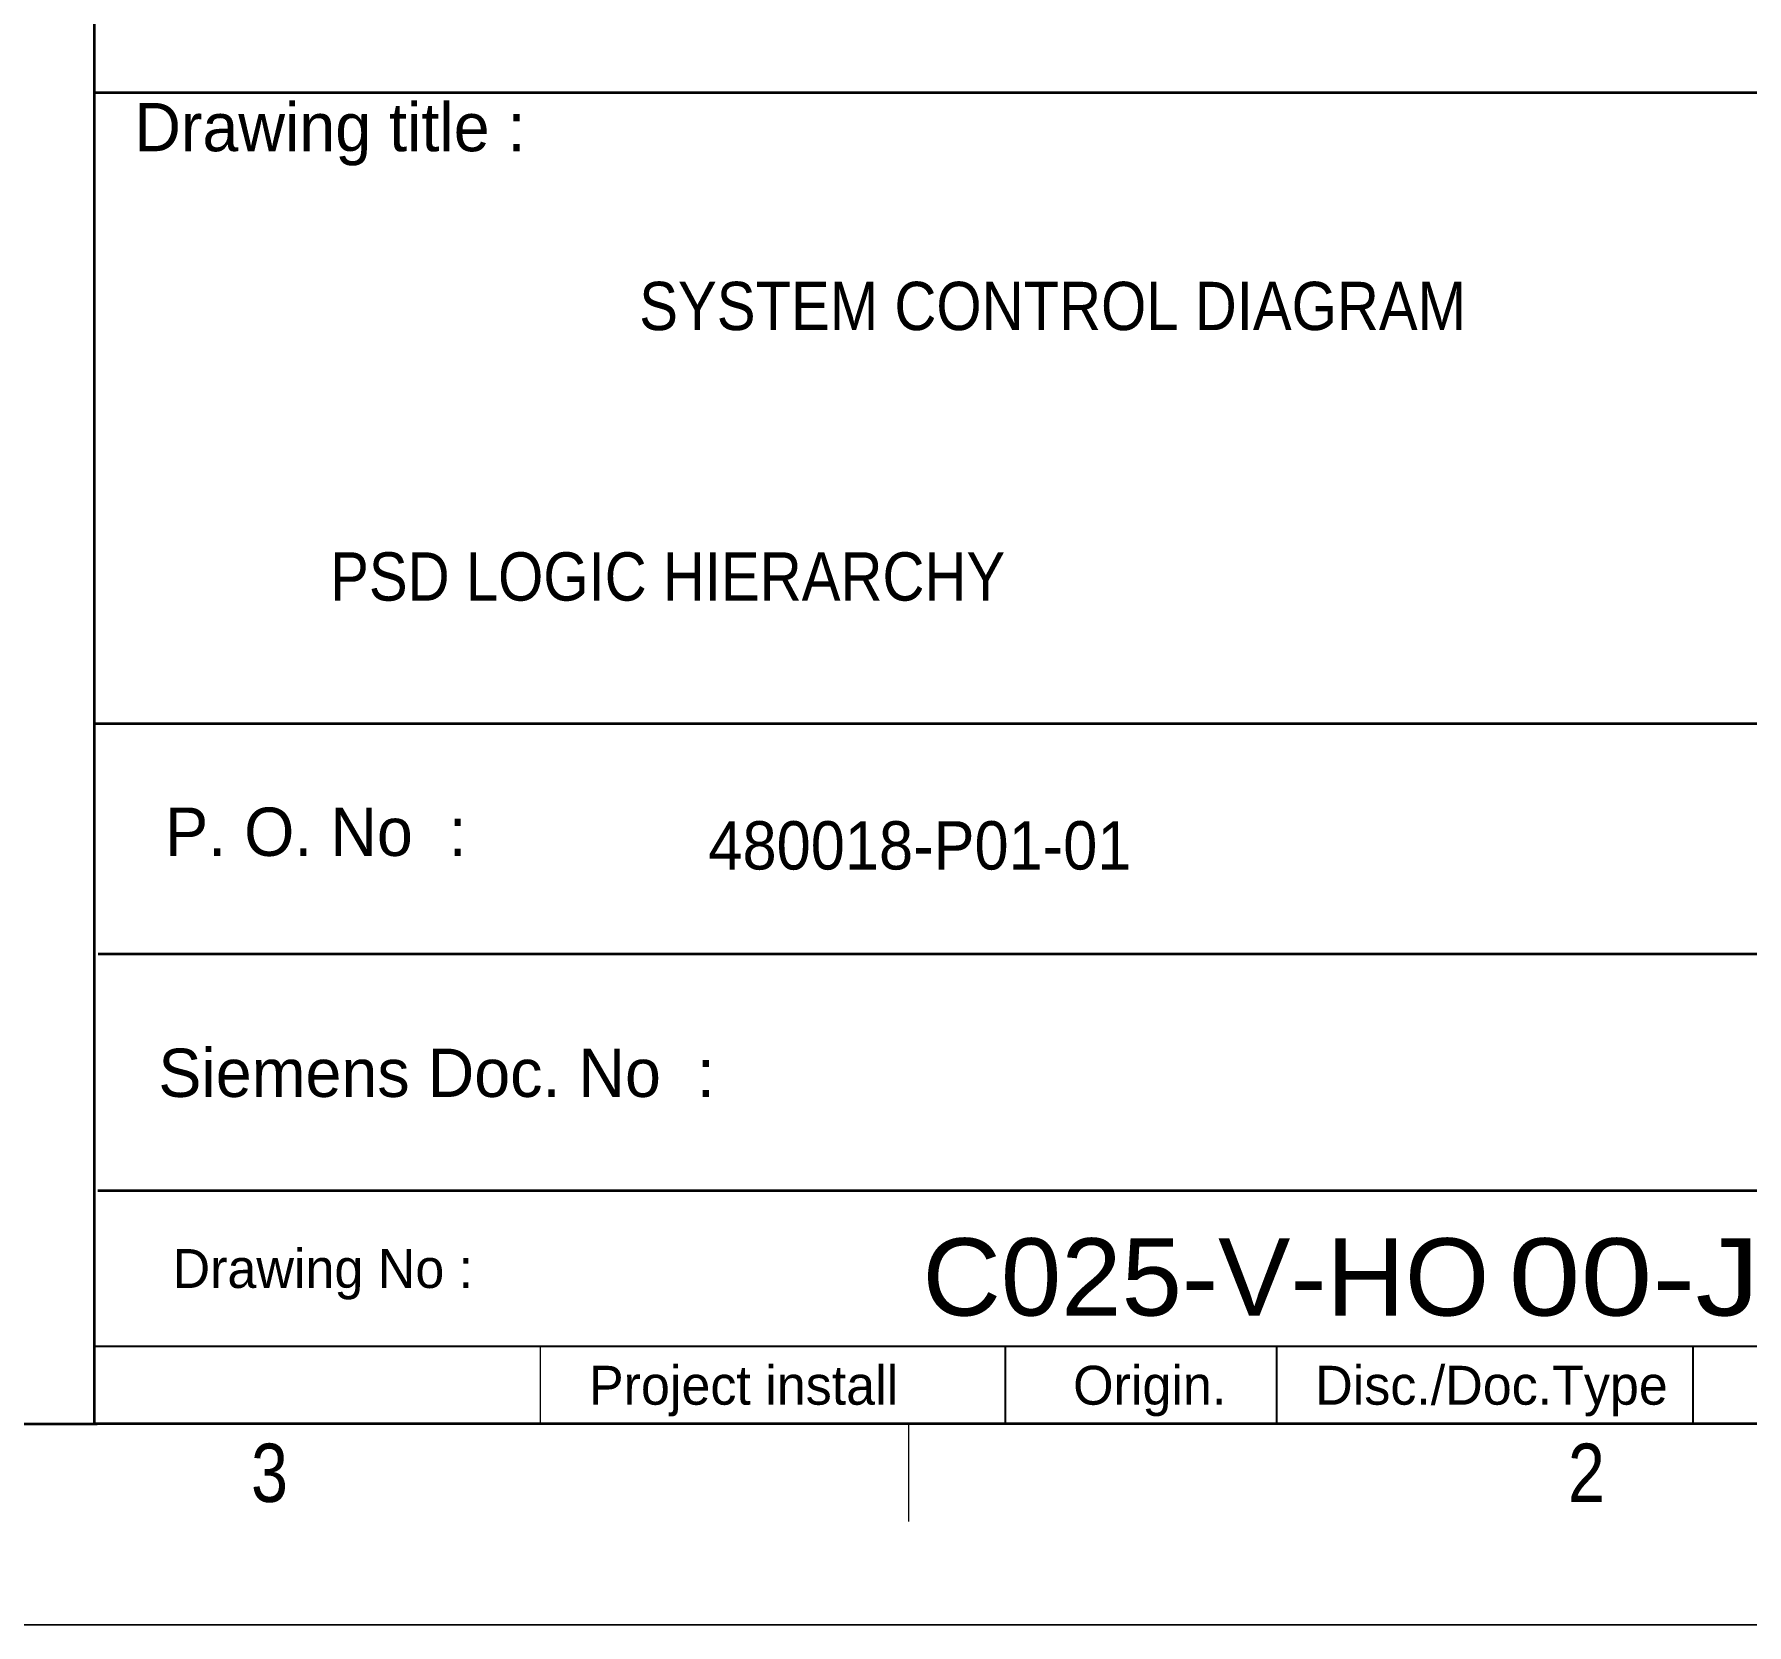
# Model space of a CAD drawing. Header units: millimetres. Extents: x 2 to 843, y -2 to 592.
# Drawn here: x 647.3 to 736, y -1.5 to 80.8 of the extents above; entities that cross this region are included whole.
import ezdxf
from ezdxf.enums import TextEntityAlignment as Align

# ---------------------------------------------------------------- set-up
doc = ezdxf.new("R2010")
doc.units = ezdxf.units.MM
for name, color, linetype, lineweight in [('1', 7, 'Continuous', 13), ('12', 7, 'Continuous', 25), ('9', 7, 'Continuous', 13)]:
    doc.layers.add(name, color=color, linetype=linetype, lineweight=lineweight)
doc.layers.add('2', color=7, linetype='Continuous')

msp = doc.modelspace()

# ---------------------------------------------------------------- linework, layer by layer
at = {"layer": '1', "lineweight": 35}
for p, q in [((830.926, 77.769), (650.514, 77.769)), ((790.197, 45.127), (650.463, 45.127)), ((790.982, 33.193), (650.638, 33.194)), ((830.916, 20.96), (650.613, 20.96)), ((650.591, 8.879), (11.974, 8.879))]:
    msp.add_line(p, q, dxfattribs=at)
at = {"layer": '1', "lineweight": 25}
for p, q in [((650.464, 12.906), (830.926, 12.906)), ((697.59, 12.906), (697.59, 8.879)), ((697.59, 12.906), (697.59, 8.879)), ((711.623, 12.906), (711.623, 8.879)), ((733.174, 12.906), (733.174, 8.879))]:
    msp.add_line(p, q, dxfattribs=at)
at = {"layer": '1'}
for p, q in [((673.533, 8.879), (673.533, 12.906)), ((692.578, 8.879), (692.578, 3.845))]:
    msp.add_line(p, q, dxfattribs=at)
at = {"layer": '1', "lineweight": 35}
msp.add_lwpolyline([(650.451, 82.726), (830.912, 82.726), (830.912, 8.903), (650.451, 8.903)], close=True, dxfattribs=at)
at = {"layer": '12', "lineweight": 13}
msp.add_lwpolyline([(1.641, 592.497), (842.641, 592.497), (842.641, -1.503), (1.641, -1.503)], close=True, dxfattribs=at)
at = {"layer": '9'}
msp.add_lwpolyline([(1.641, -1.503), (842.641, -1.503), (842.641, 592.497), (1.641, 592.497)], close=True, dxfattribs=at)

# ---------------------------------------------------------------- texts
at = {"layer": '1'}
for s, height, p in [('Drawing title :', 2.5, (652.506, 74.754)), ('P. O. No  :', 2.5, (654.104, 38.287)), ('Siemens Doc. No  :', 2.5, (653.752, 25.812)), ('Drawing No :', 2.013, (654.488, 15.926)), ('Project install', 2.013, (676.039, 9.885)), ('Origin.', 2.013, (701.098, 9.885)), ('Disc./Doc.Type', 2.013, (713.628, 9.885))]:
    msp.add_text(s, height=height, dxfattribs=at).set_placement(p)
at = {"layer": '1', "width": 0.95}
msp.add_text('480018-P01-01', height=2.5, dxfattribs=at).set_placement((682.22, 37.582))
at = {"layer": '1', "width": 0.85}
for s, p in [('3', (659.505, 4.851)), ('2', (727.666, 4.851))]:
    msp.add_text(s, height=3.02, dxfattribs=at).set_placement(p, align=Align.CENTER)
at = {"layer": '2'}
for s, height, width, p in [('SYSTEM CONTROL DIAGRAM', 2.5, 0.9, (678.641, 65.497)), ('PSD LOGIC HIERARCHY', 2.5, 0.9, (662.641, 51.497)), ('00-J-*E-021-02', 4, 1.25, (723.641, 14.497))]:
    msp.add_text(s, height=height, dxfattribs=dict(at, width=width)).set_placement(p)
at = {"layer": '2', "width": 1.05}
msp.add_text('C025-V-HO', height=4, dxfattribs=at).set_placement((722.641, 14.497), align=Align.RIGHT)

doc.saveas('drawing.dxf')
